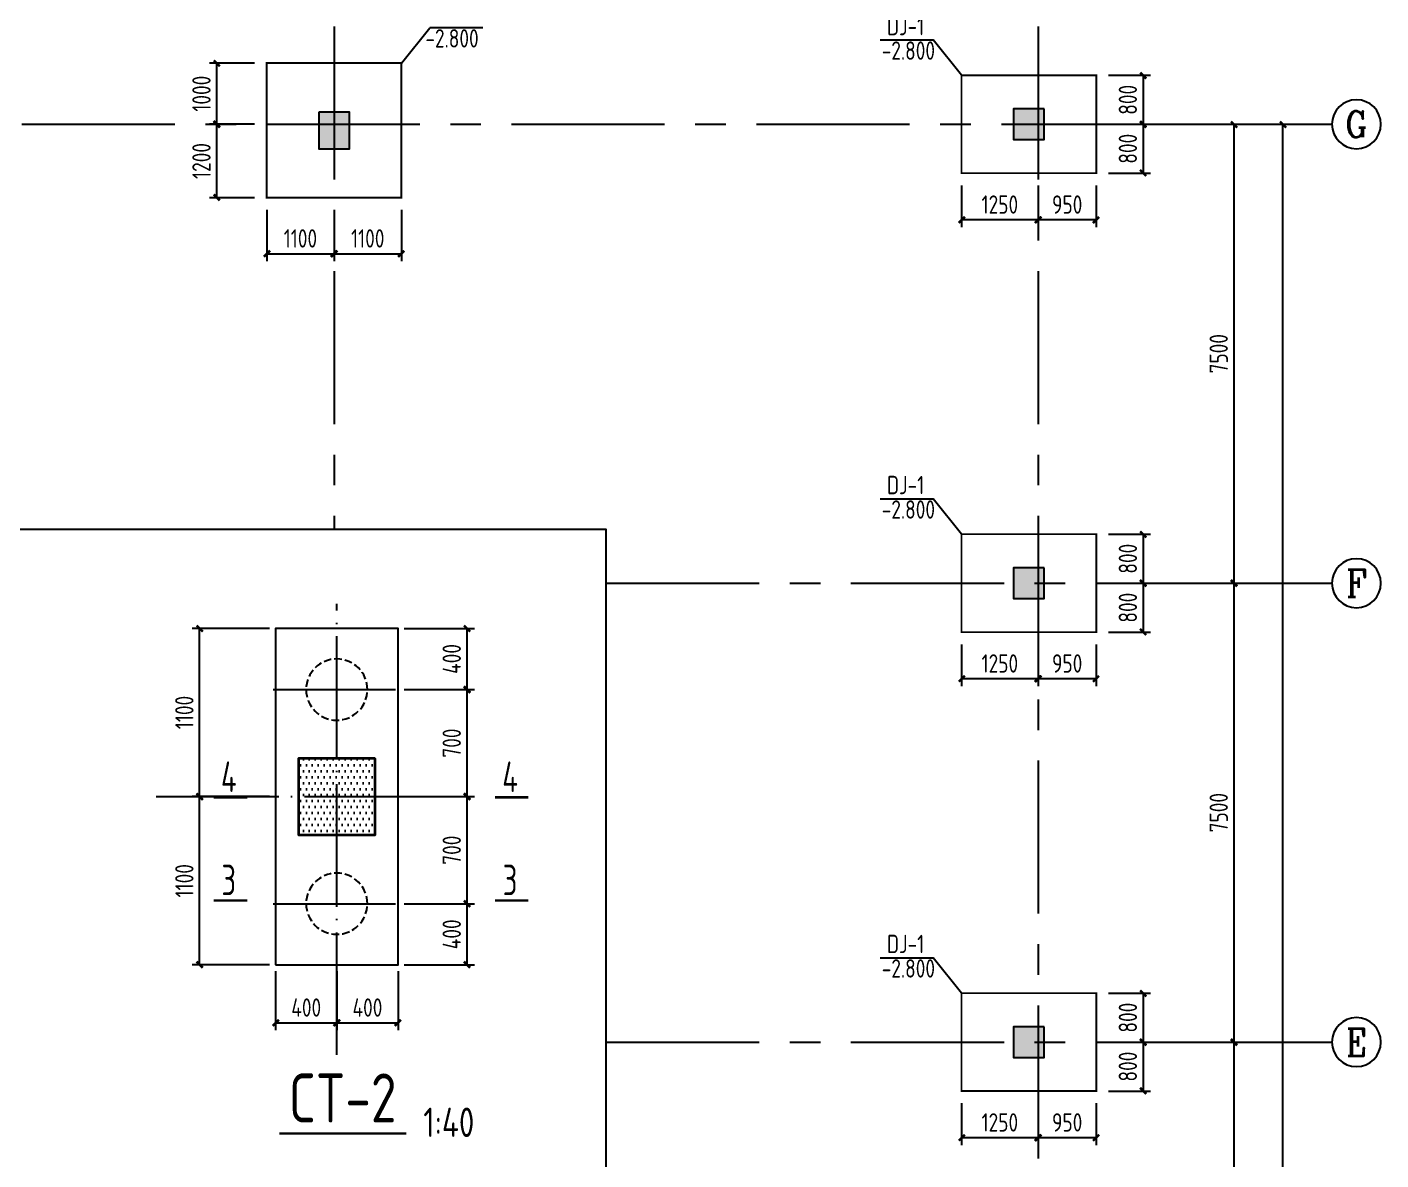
# Model space of a CAD drawing. Header units: millimetres. Extents: x 865490 to 879904, y 39442 to 44891.
# Drawn here: x 867984 to 868205.1, y 39809.1 to 39994.3 of the extents above; entities that cross this region are included whole.
import ezdxf
from ezdxf.enums import TextEntityAlignment as Align

# ---------------------------------------------------------------- set-up
doc = ezdxf.new("R2010")
doc.units = ezdxf.units.MM
doc.header["$LTSCALE"] = 1000
doc.header["$MEASUREMENT"] = 0
for name, pattern in [('CENTER', [2, 1.25, -0.25, 0.25, -0.25]), ('DASH', [0.35, 0.25, -0.1]), ('DOTE', [2.42, 2, -0.2, 0.02, -0.2])]:
    doc.linetypes.add(name, pattern=pattern)
for name, color, linetype in [('1507', 6, 'Continuous'), ('AXIS', 3, 'Continuous'), ('AXIS_TEXT', 7, 'Continuous'), ('DIM', 7, 'Continuous'), ('DOTE', 1, 'DOTE'), ('M_Prof', 2, 'Continuous'), ('基础', 4, 'Continuous'), ('承台轮廓', 7, 'Continuous'), ('文字', 7, 'Continuous'), ('柱', 2, 'Continuous'), ('柱集中标注', 2, 'Continuous'), ('标注', 7, 'Continuous'), ('檩条', 34, 'Continuous')]:
    doc.layers.add(name, color=color, linetype=linetype)
doc.layers.add('砼柱', color=2, linetype='Continuous', lineweight=35)
doc.styles.add('_TCH_AXIS', font='COMPLEX', dxfattribs={"bigfont": 'GBCBIG'})
doc.styles.add('COMPLEX', font='COMPLEX')
doc.styles.add('GBHZ', font='gbenor.shx', dxfattribs={"width": 0.9, "bigfont": 'gbcbig.shx'})
doc.dimstyles.new('Y100', dxfattribs={"dimscale": 0, "dimtxt": 3, "dimasz": 0.01, "dimexe": 1.2, "dimexo": 2, "dimgap": 1, "dimtad": 1, "dimdec": 0, "dimlfac": 100, "dimzin": 0, "dimdsep": 46, "dimtxsty": 'GBHZ', "dimblk": 'DX', "dimcen": 0.09, "dimdle": 1, "dimclrd": 7, "dimclre": 7, "dimclrt": 7, "dimadec": 0, "dimazin": 0, "dimtfac": 1, "dimtdec": 0, "dimtix": 1, "dimtmove": 2, "dimatfit": 3, "dimldrblk": 'DX', "dimfxl": 0, "dimtolj": 1, "dimtzin": 0, "dimarcsym": 0})
doc.dimstyles.new('Y40', dxfattribs={"dimscale": 0, "dimtxt": 3, "dimasz": 0.01, "dimexe": 1.2, "dimexo": 1, "dimgap": 1, "dimtad": 1, "dimdec": 0, "dimlfac": 40, "dimzin": 0, "dimdsep": 46, "dimtxsty": 'GBHZ', "dimblk1": 'DX', "dimblk2": 'DX', "dimsah": 1, "dimcen": 0.09, "dimdle": 1, "dimadec": 0, "dimazin": 0, "dimtfac": 1, "dimtdec": 0, "dimtix": 1, "dimtmove": 2, "dimatfit": 3, "dimldrblk": 'DX', "dimfxl": 0, "dimtolj": 1, "dimtzin": 0, "dimarcsym": 0})

# ---------------------------------------------------------------- blocks, each defined once
blk = doc.blocks.new('_AXISO')
blk.add_circle((0, 0), 0.5)
at = {"layer": 'AXIS_TEXT', "style": 'COMPLEX', "width": 1.041667}
blk.add_attdef('A', text='', height=0.56, dxfattribs=at).set_placement((-0.25, -0.28), (0.25, -0.28), align=Align.FIT)
blk = doc.blocks.new('DX')
at = {"color": 0, "linetype": 'ByBlock', "const_width": 40}
blk.add_lwpolyline([(-54, -51), (46, 49)], dxfattribs=at)
blk = doc.blocks.new('*D2059')
at = {"layer": 'Defpoints', "color": 0, "transparency": 16777216}
for p in [(868165.15, 39828.37), (868181.15, 39828.37), (868165.15, 39753.37)]:
    blk.add_point(p, dxfattribs=at)
at = {"layer": 'dim', "color": 7, "lineweight": -2, "transparency": 16777216}
for p, q in [((868167.15, 39828.37), (868182.35, 39828.37)), ((868181.15, 39753.38), (868181.15, 39828.36)), ((868167.15, 39753.37), (868182.35, 39753.37))]:
    blk.add_line(p, q, dxfattribs=at)
at = {"layer": 'dim', "color": 7, "lineweight": -2, "transparency": 16777216, "xscale": 0.01, "yscale": 0.01, "zscale": 0.01}
for p, rotation in [((868181.15, 39828.37), 90), ((868181.15, 39753.37), 270)]:
    blk.add_blockref('DX', p, dxfattribs=dict(at, rotation=rotation))
at = {"layer": 'dim', "color": 7, "transparency": 16777216, "insert": (868178.65, 39790.87), "char_height": 3, "attachment_point": 5, "rotation": 90, "style": 'GBHZ'}
blk.add_mtext('\\A1;7500', dxfattribs=at)
blk = doc.blocks.new('*D2060')
at = {"layer": 'Defpoints', "color": 0, "transparency": 16777216}
for p in [(868165.15, 39903.37), (868181.15, 39903.37), (868165.15, 39828.37)]:
    blk.add_point(p, dxfattribs=at)
at = {"layer": 'dim', "color": 7, "lineweight": -2, "transparency": 16777216}
for p, q in [((868167.15, 39903.37), (868182.35, 39903.37)), ((868181.15, 39828.38), (868181.15, 39903.36)), ((868167.15, 39828.37), (868182.35, 39828.37))]:
    blk.add_line(p, q, dxfattribs=at)
at = {"layer": 'dim', "color": 7, "lineweight": -2, "transparency": 16777216, "xscale": 0.01, "yscale": 0.01, "zscale": 0.01}
for p, rotation in [((868181.15, 39903.37), 90), ((868181.15, 39828.37), 270)]:
    blk.add_blockref('DX', p, dxfattribs=dict(at, rotation=rotation))
at = {"layer": 'dim', "color": 7, "transparency": 16777216, "insert": (868178.65, 39865.87), "char_height": 3, "attachment_point": 5, "rotation": 90, "style": 'GBHZ'}
blk.add_mtext('\\A1;7500', dxfattribs=at)
blk = doc.blocks.new('*D2061')
at = {"layer": 'Defpoints', "color": 0, "transparency": 16777216}
for p in [(868165.15, 39978.37), (868181.15, 39978.37), (868165.15, 39903.37)]:
    blk.add_point(p, dxfattribs=at)
at = {"layer": 'dim', "color": 7, "lineweight": -2, "transparency": 16777216}
for p, q in [((868167.15, 39978.37), (868182.35, 39978.37)), ((868181.15, 39903.38), (868181.15, 39978.36)), ((868167.15, 39903.37), (868182.35, 39903.37))]:
    blk.add_line(p, q, dxfattribs=at)
at = {"layer": 'dim', "color": 7, "lineweight": -2, "transparency": 16777216, "xscale": 0.01, "yscale": 0.01, "zscale": 0.01}
for p, rotation in [((868181.15, 39978.37), 90), ((868181.15, 39903.37), 270)]:
    blk.add_blockref('DX', p, dxfattribs=dict(at, rotation=rotation))
at = {"layer": 'dim', "color": 7, "transparency": 16777216, "insert": (868178.65, 39940.87), "char_height": 3, "attachment_point": 5, "rotation": 90, "style": 'GBHZ'}
blk.add_mtext('\\A1;7500', dxfattribs=at)
blk = doc.blocks.new('*D2062')
at = {"layer": 'Defpoints', "color": 0, "transparency": 16777216}
for p in [(868165.15, 39978.37), (868189.15, 39978.37), (868165.15, 39528.37)]:
    blk.add_point(p, dxfattribs=at)
at = {"layer": 'dim', "color": 7, "lineweight": -2, "transparency": 16777216}
for p, q in [((868167.15, 39978.37), (868190.35, 39978.37)), ((868189.15, 39528.38), (868189.15, 39978.36)), ((868167.15, 39528.37), (868190.35, 39528.37))]:
    blk.add_line(p, q, dxfattribs=at)
at = {"layer": 'dim', "color": 7, "lineweight": -2, "transparency": 16777216, "xscale": 0.01, "yscale": 0.01, "zscale": 0.01}
for p, rotation in [((868189.15, 39978.37), 90), ((868189.15, 39528.37), 270)]:
    blk.add_blockref('DX', p, dxfattribs=dict(at, rotation=rotation))
at = {"layer": 'dim', "color": 7, "transparency": 16777216, "insert": (868186.65, 39753.37), "char_height": 3, "attachment_point": 5, "rotation": 90, "style": 'GBHZ'}
blk.add_mtext('\\A1;45000', dxfattribs=at)
blk = doc.blocks.new('*D2029')
at = {"layer": 'Defpoints', "color": 0, "transparency": 16777216}
for p in [(868158.65, 39911.37), (868158.65, 39903.37), (868166.31, 39903.37)]:
    blk.add_point(p, dxfattribs=at)
at = {"layer": '标注', "color": 7, "lineweight": -2, "transparency": 16777216}
for p, q in [((868160.65, 39911.37), (868167.51, 39911.37)), ((868166.31, 39911.36), (868166.31, 39903.38)), ((868160.65, 39903.37), (868167.51, 39903.37))]:
    blk.add_line(p, q, dxfattribs=at)
at = {"layer": '标注', "color": 7, "lineweight": -2, "transparency": 16777216, "xscale": 0.01, "yscale": 0.01, "zscale": 0.01}
for p, rotation in [((868166.31, 39911.37), 90), ((868166.31, 39903.37), 270)]:
    blk.add_blockref('DX', p, dxfattribs=dict(at, rotation=rotation))
at = {"layer": '标注', "color": 7, "transparency": 16777216, "insert": (868163.81, 39907.37), "char_height": 3, "attachment_point": 5, "rotation": 90, "style": 'GBHZ'}
blk.add_mtext('\\A1;800', dxfattribs=at)
blk = doc.blocks.new('*D2030')
at = {"layer": 'Defpoints', "color": 0, "transparency": 16777216}
for p in [(868158.65, 39903.37), (868158.65, 39895.37), (868166.31, 39895.37)]:
    blk.add_point(p, dxfattribs=at)
at = {"layer": '标注', "color": 7, "lineweight": -2, "transparency": 16777216}
for p, q in [((868160.65, 39903.37), (868167.51, 39903.37)), ((868166.31, 39903.36), (868166.31, 39895.38)), ((868160.65, 39895.37), (868167.51, 39895.37))]:
    blk.add_line(p, q, dxfattribs=at)
at = {"layer": '标注', "color": 7, "lineweight": -2, "transparency": 16777216, "xscale": 0.01, "yscale": 0.01, "zscale": 0.01}
for p, rotation in [((868166.31, 39903.37), 90), ((868166.31, 39895.37), 270)]:
    blk.add_blockref('DX', p, dxfattribs=dict(at, rotation=rotation))
at = {"layer": '标注', "color": 7, "transparency": 16777216, "insert": (868163.81, 39899.37), "char_height": 3, "attachment_point": 5, "rotation": 90, "style": 'GBHZ'}
blk.add_mtext('\\A1;800', dxfattribs=at)
blk = doc.blocks.new('*D2031')
at = {"layer": 'Defpoints', "color": 0, "transparency": 16777216}
for p in [(868149.15, 39895.37), (868158.65, 39895.37), (868149.15, 39887.75)]:
    blk.add_point(p, dxfattribs=at)
at = {"layer": '标注', "color": 7, "lineweight": -2, "transparency": 16777216}
for p, q in [((868149.15, 39893.37), (868149.15, 39886.55)), ((868158.65, 39893.37), (868158.65, 39886.55)), ((868158.64, 39887.75), (868149.16, 39887.75))]:
    blk.add_line(p, q, dxfattribs=at)
at = {"layer": '标注', "color": 7, "lineweight": -2, "transparency": 16777216, "xscale": 0.01, "yscale": 0.01, "zscale": 0.01, "rotation": 180}
blk.add_blockref('DX', (868149.15, 39887.75), dxfattribs=at)
at = {"layer": '标注', "color": 7, "lineweight": -2, "transparency": 16777216, "xscale": 0.01, "yscale": 0.01, "zscale": 0.01}
blk.add_blockref('DX', (868158.65, 39887.75), dxfattribs=at)
at = {"layer": '标注', "color": 7, "transparency": 16777216, "insert": (868153.9, 39890.25), "char_height": 3, "attachment_point": 5, "style": 'GBHZ'}
blk.add_mtext('\\A1;950', dxfattribs=at)
blk = doc.blocks.new('*D2032')
at = {"layer": 'Defpoints', "color": 0, "transparency": 16777216}
for p in [(868136.65, 39895.37), (868149.15, 39895.37), (868136.65, 39887.75)]:
    blk.add_point(p, dxfattribs=at)
at = {"layer": '标注', "color": 7, "lineweight": -2, "transparency": 16777216}
for p, q in [((868136.65, 39893.37), (868136.65, 39886.55)), ((868149.15, 39893.37), (868149.15, 39886.55)), ((868149.14, 39887.75), (868136.66, 39887.75))]:
    blk.add_line(p, q, dxfattribs=at)
at = {"layer": '标注', "color": 7, "lineweight": -2, "transparency": 16777216, "xscale": 0.01, "yscale": 0.01, "zscale": 0.01, "rotation": 180}
blk.add_blockref('DX', (868136.65, 39887.75), dxfattribs=at)
at = {"layer": '标注', "color": 7, "lineweight": -2, "transparency": 16777216, "xscale": 0.01, "yscale": 0.01, "zscale": 0.01}
blk.add_blockref('DX', (868149.15, 39887.75), dxfattribs=at)
at = {"layer": '标注', "color": 7, "transparency": 16777216, "insert": (868142.9, 39890.25), "char_height": 3, "attachment_point": 5, "style": 'GBHZ'}
blk.add_mtext('\\A1;1250', dxfattribs=at)
blk = doc.blocks.new('*D2033')
at = {"layer": 'Defpoints', "color": 0, "transparency": 16777216}
for p in [(868158.65, 39986.37), (868158.65, 39978.37), (868166.31, 39978.37)]:
    blk.add_point(p, dxfattribs=at)
at = {"layer": '标注', "color": 7, "lineweight": -2, "transparency": 16777216}
for p, q in [((868160.65, 39986.37), (868167.51, 39986.37)), ((868166.31, 39986.36), (868166.31, 39978.38)), ((868160.65, 39978.37), (868167.51, 39978.37))]:
    blk.add_line(p, q, dxfattribs=at)
at = {"layer": '标注', "color": 7, "lineweight": -2, "transparency": 16777216, "xscale": 0.01, "yscale": 0.01, "zscale": 0.01}
for p, rotation in [((868166.31, 39986.37), 90), ((868166.31, 39978.37), 270)]:
    blk.add_blockref('DX', p, dxfattribs=dict(at, rotation=rotation))
at = {"layer": '标注', "color": 7, "transparency": 16777216, "insert": (868163.81, 39982.37), "char_height": 3, "attachment_point": 5, "rotation": 90, "style": 'GBHZ'}
blk.add_mtext('\\A1;800', dxfattribs=at)
blk = doc.blocks.new('*D2034')
at = {"layer": 'Defpoints', "color": 0, "transparency": 16777216}
for p in [(868158.65, 39978.37), (868158.65, 39970.37), (868166.31, 39970.37)]:
    blk.add_point(p, dxfattribs=at)
at = {"layer": '标注', "color": 7, "lineweight": -2, "transparency": 16777216}
for p, q in [((868160.65, 39978.37), (868167.51, 39978.37)), ((868166.31, 39978.36), (868166.31, 39970.38)), ((868160.65, 39970.37), (868167.51, 39970.37))]:
    blk.add_line(p, q, dxfattribs=at)
at = {"layer": '标注', "color": 7, "lineweight": -2, "transparency": 16777216, "xscale": 0.01, "yscale": 0.01, "zscale": 0.01}
for p, rotation in [((868166.31, 39978.37), 90), ((868166.31, 39970.37), 270)]:
    blk.add_blockref('DX', p, dxfattribs=dict(at, rotation=rotation))
at = {"layer": '标注', "color": 7, "transparency": 16777216, "insert": (868163.81, 39974.37), "char_height": 3, "attachment_point": 5, "rotation": 90, "style": 'GBHZ'}
blk.add_mtext('\\A1;800', dxfattribs=at)
blk = doc.blocks.new('*D2035')
at = {"layer": 'Defpoints', "color": 0, "transparency": 16777216}
for p in [(868149.15, 39970.37), (868158.65, 39970.37), (868149.15, 39962.75)]:
    blk.add_point(p, dxfattribs=at)
at = {"layer": '标注', "color": 7, "lineweight": -2, "transparency": 16777216}
for p, q in [((868149.15, 39968.37), (868149.15, 39961.55)), ((868158.65, 39968.37), (868158.65, 39961.55)), ((868158.64, 39962.75), (868149.16, 39962.75))]:
    blk.add_line(p, q, dxfattribs=at)
at = {"layer": '标注', "color": 7, "lineweight": -2, "transparency": 16777216, "xscale": 0.01, "yscale": 0.01, "zscale": 0.01, "rotation": 180}
blk.add_blockref('DX', (868149.15, 39962.75), dxfattribs=at)
at = {"layer": '标注', "color": 7, "lineweight": -2, "transparency": 16777216, "xscale": 0.01, "yscale": 0.01, "zscale": 0.01}
blk.add_blockref('DX', (868158.65, 39962.75), dxfattribs=at)
at = {"layer": '标注', "color": 7, "transparency": 16777216, "insert": (868153.9, 39965.25), "char_height": 3, "attachment_point": 5, "style": 'GBHZ'}
blk.add_mtext('\\A1;950', dxfattribs=at)
blk = doc.blocks.new('*D2036')
at = {"layer": 'Defpoints', "color": 0, "transparency": 16777216}
for p in [(868136.65, 39970.37), (868149.15, 39970.37), (868136.65, 39962.75)]:
    blk.add_point(p, dxfattribs=at)
at = {"layer": '标注', "color": 7, "lineweight": -2, "transparency": 16777216}
for p, q in [((868136.65, 39968.37), (868136.65, 39961.55)), ((868149.15, 39968.37), (868149.15, 39961.55)), ((868149.14, 39962.75), (868136.66, 39962.75))]:
    blk.add_line(p, q, dxfattribs=at)
at = {"layer": '标注', "color": 7, "lineweight": -2, "transparency": 16777216, "xscale": 0.01, "yscale": 0.01, "zscale": 0.01, "rotation": 180}
blk.add_blockref('DX', (868136.65, 39962.75), dxfattribs=at)
at = {"layer": '标注', "color": 7, "lineweight": -2, "transparency": 16777216, "xscale": 0.01, "yscale": 0.01, "zscale": 0.01}
blk.add_blockref('DX', (868149.15, 39962.75), dxfattribs=at)
at = {"layer": '标注', "color": 7, "transparency": 16777216, "insert": (868142.9, 39965.25), "char_height": 3, "attachment_point": 5, "style": 'GBHZ'}
blk.add_mtext('\\A1;1250', dxfattribs=at)
blk = doc.blocks.new('*D2037')
at = {"layer": 'Defpoints', "color": 0, "transparency": 16777216}
for p in [(868158.65, 39836.37), (868158.65, 39828.37), (868166.31, 39828.37)]:
    blk.add_point(p, dxfattribs=at)
at = {"layer": '标注', "color": 7, "lineweight": -2, "transparency": 16777216}
for p, q in [((868160.65, 39836.37), (868167.51, 39836.37)), ((868166.31, 39836.36), (868166.31, 39828.38)), ((868160.65, 39828.37), (868167.51, 39828.37))]:
    blk.add_line(p, q, dxfattribs=at)
at = {"layer": '标注', "color": 7, "lineweight": -2, "transparency": 16777216, "xscale": 0.01, "yscale": 0.01, "zscale": 0.01}
for p, rotation in [((868166.31, 39836.37), 90), ((868166.31, 39828.37), 270)]:
    blk.add_blockref('DX', p, dxfattribs=dict(at, rotation=rotation))
at = {"layer": '标注', "color": 7, "transparency": 16777216, "insert": (868163.81, 39832.37), "char_height": 3, "attachment_point": 5, "rotation": 90, "style": 'GBHZ'}
blk.add_mtext('\\A1;800', dxfattribs=at)
blk = doc.blocks.new('*D2038')
at = {"layer": 'Defpoints', "color": 0, "transparency": 16777216}
for p in [(868158.65, 39828.37), (868158.65, 39820.37), (868166.31, 39820.37)]:
    blk.add_point(p, dxfattribs=at)
at = {"layer": '标注', "color": 7, "lineweight": -2, "transparency": 16777216}
for p, q in [((868160.65, 39828.37), (868167.51, 39828.37)), ((868166.31, 39828.36), (868166.31, 39820.38)), ((868160.65, 39820.37), (868167.51, 39820.37))]:
    blk.add_line(p, q, dxfattribs=at)
at = {"layer": '标注', "color": 7, "lineweight": -2, "transparency": 16777216, "xscale": 0.01, "yscale": 0.01, "zscale": 0.01}
for p, rotation in [((868166.31, 39828.37), 90), ((868166.31, 39820.37), 270)]:
    blk.add_blockref('DX', p, dxfattribs=dict(at, rotation=rotation))
at = {"layer": '标注', "color": 7, "transparency": 16777216, "insert": (868163.81, 39824.37), "char_height": 3, "attachment_point": 5, "rotation": 90, "style": 'GBHZ'}
blk.add_mtext('\\A1;800', dxfattribs=at)
blk = doc.blocks.new('*D2039')
at = {"layer": 'Defpoints', "color": 0, "transparency": 16777216}
for p in [(868149.15, 39820.37), (868158.65, 39820.37), (868149.15, 39812.75)]:
    blk.add_point(p, dxfattribs=at)
at = {"layer": '标注', "color": 7, "lineweight": -2, "transparency": 16777216}
for p, q in [((868149.15, 39818.37), (868149.15, 39811.55)), ((868158.65, 39818.37), (868158.65, 39811.55)), ((868158.64, 39812.75), (868149.16, 39812.75))]:
    blk.add_line(p, q, dxfattribs=at)
at = {"layer": '标注', "color": 7, "lineweight": -2, "transparency": 16777216, "xscale": 0.01, "yscale": 0.01, "zscale": 0.01, "rotation": 180}
blk.add_blockref('DX', (868149.15, 39812.75), dxfattribs=at)
at = {"layer": '标注', "color": 7, "lineweight": -2, "transparency": 16777216, "xscale": 0.01, "yscale": 0.01, "zscale": 0.01}
blk.add_blockref('DX', (868158.65, 39812.75), dxfattribs=at)
at = {"layer": '标注', "color": 7, "transparency": 16777216, "insert": (868153.9, 39815.25), "char_height": 3, "attachment_point": 5, "style": 'GBHZ'}
blk.add_mtext('\\A1;950', dxfattribs=at)
blk = doc.blocks.new('*D2040')
at = {"layer": 'Defpoints', "color": 0, "transparency": 16777216}
for p in [(868136.65, 39820.37), (868149.15, 39820.37), (868136.65, 39812.75)]:
    blk.add_point(p, dxfattribs=at)
at = {"layer": '标注', "color": 7, "lineweight": -2, "transparency": 16777216}
for p, q in [((868136.65, 39818.37), (868136.65, 39811.55)), ((868149.15, 39818.37), (868149.15, 39811.55)), ((868149.14, 39812.75), (868136.66, 39812.75))]:
    blk.add_line(p, q, dxfattribs=at)
at = {"layer": '标注', "color": 7, "lineweight": -2, "transparency": 16777216, "xscale": 0.01, "yscale": 0.01, "zscale": 0.01, "rotation": 180}
blk.add_blockref('DX', (868136.65, 39812.75), dxfattribs=at)
at = {"layer": '标注', "color": 7, "lineweight": -2, "transparency": 16777216, "xscale": 0.01, "yscale": 0.01, "zscale": 0.01}
blk.add_blockref('DX', (868149.15, 39812.75), dxfattribs=at)
at = {"layer": '标注', "color": 7, "transparency": 16777216, "insert": (868142.9, 39815.25), "char_height": 3, "attachment_point": 5, "style": 'GBHZ'}
blk.add_mtext('\\A1;1250', dxfattribs=at)
blk = doc.blocks.new('*D2001')
at = {"layer": 'Defpoints', "color": 0, "transparency": 16777216}
for p in [(868023.15, 39966.37), (868034.15, 39966.37), (868034.15, 39957.21)]:
    blk.add_point(p, dxfattribs=at)
at = {"layer": 'M_Prof', "color": 7, "lineweight": -2, "transparency": 16777216}
for p, q in [((868023.15, 39964.37), (868023.15, 39956.01)), ((868034.15, 39964.37), (868034.15, 39956.01)), ((868023.16, 39957.21), (868034.14, 39957.21))]:
    blk.add_line(p, q, dxfattribs=at)
at = {"layer": 'M_Prof', "color": 7, "lineweight": -2, "transparency": 16777216, "xscale": 0.01, "yscale": 0.01, "zscale": 0.01, "rotation": 180}
blk.add_blockref('DX', (868023.15, 39957.21), dxfattribs=at)
at = {"layer": 'M_Prof', "color": 7, "lineweight": -2, "transparency": 16777216, "xscale": 0.01, "yscale": 0.01, "zscale": 0.01}
blk.add_blockref('DX', (868034.15, 39957.21), dxfattribs=at)
at = {"layer": 'M_Prof', "color": 7, "transparency": 16777216, "insert": (868028.65, 39959.71), "char_height": 3, "attachment_point": 5, "style": 'GBHZ'}
blk.add_mtext('\\A1;1100', dxfattribs=at)
blk = doc.blocks.new('*D2002')
at = {"layer": 'Defpoints', "color": 0, "transparency": 16777216}
for p in [(868034.15, 39966.37), (868045.15, 39966.37), (868045.15, 39957.21)]:
    blk.add_point(p, dxfattribs=at)
at = {"layer": 'M_Prof', "color": 7, "lineweight": -2, "transparency": 16777216}
for p, q in [((868034.15, 39964.37), (868034.15, 39956.01)), ((868045.15, 39964.37), (868045.15, 39956.01)), ((868034.16, 39957.21), (868045.14, 39957.21))]:
    blk.add_line(p, q, dxfattribs=at)
at = {"layer": 'M_Prof', "color": 7, "lineweight": -2, "transparency": 16777216, "xscale": 0.01, "yscale": 0.01, "zscale": 0.01, "rotation": 180}
blk.add_blockref('DX', (868034.15, 39957.21), dxfattribs=at)
at = {"layer": 'M_Prof', "color": 7, "lineweight": -2, "transparency": 16777216, "xscale": 0.01, "yscale": 0.01, "zscale": 0.01}
blk.add_blockref('DX', (868045.15, 39957.21), dxfattribs=at)
at = {"layer": 'M_Prof', "color": 7, "transparency": 16777216, "insert": (868039.65, 39959.71), "char_height": 3, "attachment_point": 5, "style": 'GBHZ'}
blk.add_mtext('\\A1;1100', dxfattribs=at)
blk = doc.blocks.new('*D2003')
at = {"layer": 'Defpoints', "color": 0, "transparency": 16777216}
for p in [(868014.99, 39978.37), (868023.15, 39978.37), (868023.15, 39966.37)]:
    blk.add_point(p, dxfattribs=at)
at = {"layer": 'M_Prof', "color": 7, "lineweight": -2, "transparency": 16777216}
for p, q in [((868021.15, 39978.37), (868013.79, 39978.37)), ((868014.99, 39966.38), (868014.99, 39978.36)), ((868021.15, 39966.37), (868013.79, 39966.37))]:
    blk.add_line(p, q, dxfattribs=at)
at = {"layer": 'M_Prof', "color": 7, "lineweight": -2, "transparency": 16777216, "xscale": 0.01, "yscale": 0.01, "zscale": 0.01}
for p, rotation in [((868014.99, 39978.37), 90), ((868014.99, 39966.37), 270)]:
    blk.add_blockref('DX', p, dxfattribs=dict(at, rotation=rotation))
at = {"layer": 'M_Prof', "color": 7, "transparency": 16777216, "insert": (868012.49, 39972.37), "char_height": 3, "attachment_point": 5, "rotation": 90, "style": 'GBHZ'}
blk.add_mtext('\\A1;1200', dxfattribs=at)
blk = doc.blocks.new('*D2004')
at = {"layer": 'Defpoints', "color": 0, "transparency": 16777216}
for p in [(868014.99, 39988.37), (868023.15, 39988.37), (868023.15, 39978.37)]:
    blk.add_point(p, dxfattribs=at)
at = {"layer": 'M_Prof', "color": 7, "lineweight": -2, "transparency": 16777216}
for p, q in [((868021.15, 39988.37), (868013.79, 39988.37)), ((868014.99, 39978.38), (868014.99, 39988.36)), ((868021.15, 39978.37), (868013.79, 39978.37))]:
    blk.add_line(p, q, dxfattribs=at)
at = {"layer": 'M_Prof', "color": 7, "lineweight": -2, "transparency": 16777216, "xscale": 0.01, "yscale": 0.01, "zscale": 0.01}
for p, rotation in [((868014.99, 39988.37), 90), ((868014.99, 39978.37), 270)]:
    blk.add_blockref('DX', p, dxfattribs=dict(at, rotation=rotation))
at = {"layer": 'M_Prof', "color": 7, "transparency": 16777216, "insert": (868012.49, 39983.37), "char_height": 3, "attachment_point": 5, "rotation": 90, "style": 'GBHZ'}
blk.add_mtext('\\A1;1000', dxfattribs=at)
blk = doc.blocks.new('*D2441')
at = {"layer": 'Defpoints', "color": 0, "transparency": 16777216}
for p in [(868012.19, 39868.49), (868024.6, 39868.49), (868024.6, 39840.99)]:
    blk.add_point(p, dxfattribs=at)
at = {"layer": 'dim', "color": 0, "lineweight": -2, "transparency": 16777216}
for p, q in [((868023.6, 39868.49), (868010.99, 39868.49)), ((868012.19, 39841), (868012.19, 39868.48)), ((868023.6, 39840.99), (868010.99, 39840.99))]:
    blk.add_line(p, q, dxfattribs=at)
at = {"layer": 'dim', "color": 0, "lineweight": -2, "transparency": 16777216, "xscale": 0.01, "yscale": 0.01, "zscale": 0.01}
for p, rotation in [((868012.19, 39868.49), 90), ((868012.19, 39840.99), 270)]:
    blk.add_blockref('DX', p, dxfattribs=dict(at, rotation=rotation))
at = {"layer": 'dim', "color": 0, "transparency": 16777216, "insert": (868009.69, 39854.74), "char_height": 3, "attachment_point": 5, "rotation": 90, "style": 'GBHZ'}
blk.add_mtext('\\A1;1100', dxfattribs=at)
blk = doc.blocks.new('*D2442')
at = {"layer": 'Defpoints', "color": 0, "transparency": 16777216}
for p in [(868012.19, 39895.99), (868024.6, 39895.99), (868024.6, 39868.49)]:
    blk.add_point(p, dxfattribs=at)
at = {"layer": 'dim', "color": 0, "lineweight": -2, "transparency": 16777216}
for p, q in [((868023.6, 39895.99), (868010.99, 39895.99)), ((868012.19, 39868.5), (868012.19, 39895.98)), ((868023.6, 39868.49), (868010.99, 39868.49))]:
    blk.add_line(p, q, dxfattribs=at)
at = {"layer": 'dim', "color": 0, "lineweight": -2, "transparency": 16777216, "xscale": 0.01, "yscale": 0.01, "zscale": 0.01}
for p, rotation in [((868012.19, 39895.99), 90), ((868012.19, 39868.49), 270)]:
    blk.add_blockref('DX', p, dxfattribs=dict(at, rotation=rotation))
at = {"layer": 'dim', "color": 0, "transparency": 16777216, "insert": (868009.69, 39882.24), "char_height": 3, "attachment_point": 5, "rotation": 90, "style": 'GBHZ'}
blk.add_mtext('\\A1;1100', dxfattribs=at)
blk = doc.blocks.new('*D2443')
at = {"layer": 'Defpoints', "color": 0, "transparency": 16777216}
for p in [(868024.6, 39840.99), (868034.6, 39840.99), (868034.6, 39831.52)]:
    blk.add_point(p, dxfattribs=at)
at = {"layer": 'dim', "color": 0, "lineweight": -2, "transparency": 16777216}
for p, q in [((868024.6, 39839.99), (868024.6, 39830.32)), ((868034.6, 39839.99), (868034.6, 39830.32)), ((868024.61, 39831.52), (868034.59, 39831.52))]:
    blk.add_line(p, q, dxfattribs=at)
at = {"layer": 'dim', "color": 0, "lineweight": -2, "transparency": 16777216, "xscale": 0.01, "yscale": 0.01, "zscale": 0.01, "rotation": 180}
blk.add_blockref('DX', (868024.6, 39831.52), dxfattribs=at)
at = {"layer": 'dim', "color": 0, "lineweight": -2, "transparency": 16777216, "xscale": 0.01, "yscale": 0.01, "zscale": 0.01}
blk.add_blockref('DX', (868034.6, 39831.52), dxfattribs=at)
at = {"layer": 'dim', "color": 0, "transparency": 16777216, "insert": (868029.6, 39834.02), "char_height": 3, "attachment_point": 5, "style": 'GBHZ'}
blk.add_mtext('\\A1;400', dxfattribs=at)
blk = doc.blocks.new('*D2444')
at = {"layer": 'Defpoints', "color": 0, "transparency": 16777216}
for p in [(868034.6, 39840.99), (868044.6, 39840.99), (868044.6, 39831.52)]:
    blk.add_point(p, dxfattribs=at)
at = {"layer": 'dim', "color": 0, "lineweight": -2, "transparency": 16777216}
for p, q in [((868034.6, 39839.99), (868034.6, 39830.32)), ((868044.6, 39839.99), (868044.6, 39830.32)), ((868034.61, 39831.52), (868044.59, 39831.52))]:
    blk.add_line(p, q, dxfattribs=at)
at = {"layer": 'dim', "color": 0, "lineweight": -2, "transparency": 16777216, "xscale": 0.01, "yscale": 0.01, "zscale": 0.01, "rotation": 180}
blk.add_blockref('DX', (868034.6, 39831.52), dxfattribs=at)
at = {"layer": 'dim', "color": 0, "lineweight": -2, "transparency": 16777216, "xscale": 0.01, "yscale": 0.01, "zscale": 0.01}
blk.add_blockref('DX', (868044.6, 39831.52), dxfattribs=at)
at = {"layer": 'dim', "color": 0, "transparency": 16777216, "insert": (868039.6, 39834.02), "char_height": 3, "attachment_point": 5, "style": 'GBHZ'}
blk.add_mtext('\\A1;400', dxfattribs=at)
blk = doc.blocks.new('*D2445')
at = {"layer": 'Defpoints', "color": 0, "transparency": 16777216}
for p in [(868044.6, 39850.99), (868055.87, 39850.99), (868044.6, 39840.99)]:
    blk.add_point(p, dxfattribs=at)
at = {"layer": 'dim', "color": 0, "lineweight": -2, "transparency": 16777216}
for p, q in [((868045.6, 39850.99), (868057.07, 39850.99)), ((868055.87, 39841), (868055.87, 39850.98)), ((868045.6, 39840.99), (868057.07, 39840.99))]:
    blk.add_line(p, q, dxfattribs=at)
at = {"layer": 'dim', "color": 0, "lineweight": -2, "transparency": 16777216, "xscale": 0.01, "yscale": 0.01, "zscale": 0.01}
for p, rotation in [((868055.87, 39850.99), 90), ((868055.87, 39840.99), 270)]:
    blk.add_blockref('DX', p, dxfattribs=dict(at, rotation=rotation))
at = {"layer": 'dim', "color": 0, "transparency": 16777216, "insert": (868053.37, 39845.99), "char_height": 3, "attachment_point": 5, "rotation": 90, "style": 'GBHZ'}
blk.add_mtext('\\A1;400', dxfattribs=at)
blk = doc.blocks.new('*D2446')
at = {"layer": 'Defpoints', "color": 0, "transparency": 16777216}
for p in [(868044.6, 39868.49), (868055.87, 39868.49), (868044.6, 39850.99)]:
    blk.add_point(p, dxfattribs=at)
at = {"layer": 'dim', "color": 0, "lineweight": -2, "transparency": 16777216}
for p, q in [((868045.6, 39868.49), (868057.07, 39868.49)), ((868055.87, 39851), (868055.87, 39868.48)), ((868045.6, 39850.99), (868057.07, 39850.99))]:
    blk.add_line(p, q, dxfattribs=at)
at = {"layer": 'dim', "color": 0, "lineweight": -2, "transparency": 16777216, "xscale": 0.01, "yscale": 0.01, "zscale": 0.01}
for p, rotation in [((868055.87, 39868.49), 90), ((868055.87, 39850.99), 270)]:
    blk.add_blockref('DX', p, dxfattribs=dict(at, rotation=rotation))
at = {"layer": 'dim', "color": 0, "transparency": 16777216, "insert": (868053.37, 39859.74), "char_height": 3, "attachment_point": 5, "rotation": 90, "style": 'GBHZ'}
blk.add_mtext('\\A1;700', dxfattribs=at)
blk = doc.blocks.new('*D2447')
at = {"layer": 'Defpoints', "color": 0, "transparency": 16777216}
for p in [(868044.6, 39885.99), (868055.87, 39885.99), (868044.6, 39868.49)]:
    blk.add_point(p, dxfattribs=at)
at = {"layer": 'dim', "color": 0, "lineweight": -2, "transparency": 16777216}
for p, q in [((868045.6, 39885.99), (868057.07, 39885.99)), ((868055.87, 39868.5), (868055.87, 39885.98)), ((868045.6, 39868.49), (868057.07, 39868.49))]:
    blk.add_line(p, q, dxfattribs=at)
at = {"layer": 'dim', "color": 0, "lineweight": -2, "transparency": 16777216, "xscale": 0.01, "yscale": 0.01, "zscale": 0.01}
for p, rotation in [((868055.87, 39885.99), 90), ((868055.87, 39868.49), 270)]:
    blk.add_blockref('DX', p, dxfattribs=dict(at, rotation=rotation))
at = {"layer": 'dim', "color": 0, "transparency": 16777216, "insert": (868053.37, 39877.24), "char_height": 3, "attachment_point": 5, "rotation": 90, "style": 'GBHZ'}
blk.add_mtext('\\A1;700', dxfattribs=at)
blk = doc.blocks.new('*D2448')
at = {"layer": 'Defpoints', "color": 0, "transparency": 16777216}
for p in [(868044.6, 39895.99), (868055.87, 39895.99), (868044.6, 39885.99)]:
    blk.add_point(p, dxfattribs=at)
at = {"layer": 'dim', "color": 0, "lineweight": -2, "transparency": 16777216}
for p, q in [((868045.6, 39895.99), (868057.07, 39895.99)), ((868055.87, 39886), (868055.87, 39895.98)), ((868045.6, 39885.99), (868057.07, 39885.99))]:
    blk.add_line(p, q, dxfattribs=at)
at = {"layer": 'dim', "color": 0, "lineweight": -2, "transparency": 16777216, "xscale": 0.01, "yscale": 0.01, "zscale": 0.01}
for p, rotation in [((868055.87, 39895.99), 90), ((868055.87, 39885.99), 270)]:
    blk.add_blockref('DX', p, dxfattribs=dict(at, rotation=rotation))
at = {"layer": 'dim', "color": 0, "transparency": 16777216, "insert": (868053.37, 39890.99), "char_height": 3, "attachment_point": 5, "rotation": 90, "style": 'GBHZ'}
blk.add_mtext('\\A1;400', dxfattribs=at)

msp = doc.modelspace()

# ---------------------------------------------------------------- hatches: boundary and pattern name
at = {"layer": '砼柱'}
h = msp.add_hatch(dxfattribs=at)
h.set_pattern_fill('DOTS', color=256, scale=15.625, style=0)
h.set_pattern_definition([(0, (568446.1203, 143435.1622), (0.48828125, 0.9765625), [0, -0.9765625])])
h.paths.add_polyline_path([(868040.852, 39874.735), (868028.352, 39874.735), (868028.352, 39862.235), (868040.852, 39862.235)])

# ---------------------------------------------------------------- linework, layer by layer
at = {"layer": '1507', "linetype": 'DASH', "ltscale": 0.005}
for points in [[(868039.585, 39885.985, 1), (868029.585, 39885.985, 1)], [(868039.585, 39850.985, 1), (868029.585, 39850.985, 1)]]:
    msp.add_lwpolyline(points, format="xyb", close=True, dxfattribs=at)
at = {"layer": 'AXIS', "color": 0}
for p, q in [((868165.146, 39978.37), (868197.146, 39978.37)), ((868165.146, 39903.37), (868197.146, 39903.37)), ((868165.146, 39828.37), (868197.146, 39828.37))]:
    msp.add_line(p, q, dxfattribs=at)
at = {"layer": 'DOTE', "linetype": 'CENTER', "ltscale": 0.02}
for p, q in [((868034.146, 39994.37), (868034.146, 39912.122)), ((868149.146, 39994.37), (868149.146, 39512.37)), ((867663.146, 39978.37), (868165.146, 39978.37)), ((868078.584, 39903.37), (868165.146, 39903.37)), ((868078.584, 39828.37), (868165.146, 39828.37))]:
    msp.add_line(p, q, dxfattribs=at)
at = {"layer": 'DOTE', "linetype": 'DOTE', "ltscale": 0.01}
for p, q in [((868034.602, 39826.301), (868034.602, 39899.985)), ((868024.194, 39885.985), (868052.624, 39885.985)), ((868005.102, 39868.485), (868048.602, 39868.485)), ((868024.194, 39850.985), (868052.624, 39850.985))]:
    msp.add_line(p, q, dxfattribs=at)
at = {"layer": '基础', "color": 3, "const_width": 0.3}
for points in [[(868023.146, 39966.37), (868045.146, 39966.37), (868045.146, 39988.37), (868023.146, 39988.37)], [(868158.646, 39970.37), (868158.646, 39986.37), (868136.646, 39986.37), (868136.646, 39970.37)], [(868158.646, 39895.37), (868158.646, 39911.37), (868136.646, 39911.37), (868136.646, 39895.37)], [(868158.646, 39820.37), (868158.646, 39836.37), (868136.646, 39836.37), (868136.646, 39820.37)]]:
    msp.add_lwpolyline(points, close=True, dxfattribs=at)
at = {"layer": '承台轮廓'}
for points in [[(867977.817, 39583.303), (868078.584, 39583.303), (868078.584, 39912.122), (867977.817, 39912.122)], [(868024.602, 39840.985), (868044.602, 39840.985), (868044.602, 39895.985), (868024.602, 39895.985)]]:
    msp.add_lwpolyline(points, close=True, dxfattribs=at)
at = {"layer": '文字', "color": 0, "const_width": 0.4}
for points in [[(868014.472, 39868.374), (868019.955, 39868.374)], [(868060.42, 39868.374), (868065.903, 39868.374)], [(868014.472, 39851.512), (868019.955, 39851.512)], [(868060.42, 39851.512), (868065.903, 39851.512)]]:
    msp.add_lwpolyline(points, dxfattribs=at)
at = {"layer": '文字', "color": 6, "const_width": 0.4}
msp.add_lwpolyline([(868025.2, 39813.45), (868045.972, 39813.45)], dxfattribs=at)
at = {"layer": '柱'}
for points in [[(868031.646, 39980.37), (868031.646, 39974.37), (868036.646, 39974.37), (868036.646, 39980.37)], [(868150.146, 39980.87), (868145.146, 39980.87), (868145.146, 39975.87), (868150.146, 39975.87)], [(868150.146, 39905.87), (868145.146, 39905.87), (868145.146, 39900.87), (868150.146, 39900.87)], [(868150.146, 39830.87), (868145.146, 39830.87), (868145.146, 39825.87), (868150.146, 39825.87)]]:
    msp.add_lwpolyline(points, close=True, dxfattribs=at)
for points in [[(868031.646, 39980.37), (868036.646, 39980.37), (868031.646, 39974.37), (868036.646, 39974.37)], [(868150.146, 39980.87), (868150.146, 39975.87), (868145.146, 39980.87), (868145.146, 39975.87)], [(868150.146, 39905.87), (868150.146, 39900.87), (868145.146, 39905.87), (868145.146, 39900.87)], [(868150.146, 39830.87), (868150.146, 39825.87), (868145.146, 39830.87), (868145.146, 39825.87)]]:
    msp.add_solid(points, dxfattribs=at)
at = {"layer": '檩条'}
for p, q in [((868045.146, 39988.37), (868049.782, 39994.143)), ((868058.457, 39994.143), (868049.782, 39994.143)), ((868123.335, 39992.143), (868132.011, 39992.143)), ((868136.646, 39986.37), (868132.011, 39992.143)), ((868123.335, 39917.143), (868132.011, 39917.143)), ((868136.646, 39911.37), (868132.011, 39917.143)), ((868123.335, 39842.143), (868132.011, 39842.143)), ((868136.646, 39836.37), (868132.011, 39842.143))]:
    msp.add_line(p, q, dxfattribs=at)
at = {"layer": '砼柱'}
msp.add_lwpolyline([(868040.852, 39874.735), (868028.352, 39874.735), (868028.352, 39862.235), (868040.852, 39862.235), (868040.852, 39874.735, 1000)], format="xyb", dxfattribs=at)

# ---------------------------------------------------------------- block references
at = {"layer": 'AXIS', "color": 0}
ref = msp.add_blockref('_AXISO', (868201.146, 39978.37), dxfattribs=dict(at, xscale=-8, yscale=8, zscale=8))
ref.add_attrib('A', 'G', dxfattribs={"layer": 'AXIS_TEXT', "color": 0, "height": 4.252, "style": '_TCH_AXIS'}).set_placement((868199.324, 39976.244), (868202.968, 39976.244), align=Align.FIT)
ref = msp.add_blockref('_AXISO', (868201.146, 39903.37), dxfattribs=dict(at, xscale=-8, yscale=8, zscale=8))
ref.add_attrib('A', 'F', dxfattribs={"layer": 'AXIS_TEXT', "color": 0, "height": 4.454, "style": '_TCH_AXIS'}).set_placement((868199.449, 39901.143), (868202.843, 39901.143), align=Align.FIT)
ref = msp.add_blockref('_AXISO', (868201.146, 39828.37), dxfattribs=dict(at, xscale=-8, yscale=8, zscale=8))
ref.add_attrib('A', 'E', dxfattribs={"layer": 'AXIS_TEXT', "color": 0, "height": 4.454, "style": '_TCH_AXIS'}).set_placement((868199.449, 39826.143), (868202.843, 39826.143), align=Align.FIT)

# ---------------------------------------------------------------- texts
at = {"layer": '文字', "color": 0, "style": 'GBHZ', "width": 0.8}
for s, p in [('4', (868016.952, 39871.747)), ('4', (868062.9, 39871.747)), ('3', (868016.952, 39854.885)), ('3', (868062.9, 39854.885))]:
    msp.add_text(s, height=5, dxfattribs=at).set_placement(p, align=Align.MIDDLE)
at = {"layer": '文字', "color": 6, "style": 'GBHZ', "width": 0.9}
for s, height, p in [('CT-2', 8, (868026.748, 39815.245)), ('1:40', 4.8, (868048.727, 39812.862))]:
    msp.add_text(s, height=height, dxfattribs=at).set_placement(p)
at = {"layer": '柱集中标注', "style": 'GBHZ', "width": 0.9}
for s, p in [('DJ-1', (868124.455, 39992.916)), ('-2.800', (868049.063, 39990.909)), ('-2.800', (868123.607, 39988.909)), ('DJ-1', (868124.455, 39917.916)), ('-2.800', (868123.607, 39913.909)), ('DJ-1', (868124.455, 39842.916)), ('-2.800', (868123.607, 39838.909))]:
    msp.add_text(s, height=3, dxfattribs=at).set_placement(p)

# ---------------------------------------------------------------- dimensions: what is measured, and where the dimension line sits
at = {"layer": 'dim'}
for base, p1, p2, dimstyle, picture, middle in [((868181.146, 39978.37), (868165.146, 39903.37), (868165.146, 39978.37), 'Y100', '*D2061', (868178.646, 39940.87)), ((868189.146, 39978.37), (868165.146, 39528.37), (868165.146, 39978.37), 'Y100', '*D2062', (868186.646, 39753.37)), ((868181.146, 39903.37), (868165.146, 39828.37), (868165.146, 39903.37), 'Y100', '*D2060', (868178.646, 39865.87)), ((868012.19, 39895.985), (868024.602, 39868.485), (868024.602, 39895.985), 'Y40', '*D2442', (868009.69, 39882.235)), ((868055.869, 39895.985), (868044.602, 39885.985), (868044.602, 39895.985), 'Y40', '*D2448', (868053.369, 39890.985)), ((868055.869, 39885.985), (868044.602, 39868.485), (868044.602, 39885.985), 'Y40', '*D2447', (868053.369, 39877.235)), ((868012.19, 39868.485), (868024.602, 39840.985), (868024.602, 39868.485), 'Y40', '*D2441', (868009.69, 39854.735)), ((868055.869, 39868.485), (868044.602, 39850.985), (868044.602, 39868.485), 'Y40', '*D2446', (868053.369, 39859.735)), ((868055.869, 39850.985), (868044.602, 39840.985), (868044.602, 39850.985), 'Y40', '*D2445', (868053.369, 39845.985)), ((868181.146, 39828.37), (868165.146, 39753.37), (868165.146, 39828.37), 'Y100', '*D2059', (868178.646, 39790.87))]:
    dim = msp.add_linear_dim(base=base, p1=p1, p2=p2, angle=90, dimstyle=dimstyle, override={"dimscale": 1}, dxfattribs=at)
    dim.commit()
    dim.dimension.update_dxf_attribs({"geometry": picture, "text_midpoint": middle})
for base, p1, p2, picture, middle in [((868034.602, 39831.524), (868024.602, 39840.985), (868034.602, 39840.985), '*D2443', (868029.602, 39834.024)), ((868044.602, 39831.524), (868034.602, 39840.985), (868044.602, 39840.985), '*D2444', (868039.602, 39834.024))]:
    dim = msp.add_linear_dim(base=base, p1=p1, p2=p2, dimstyle='Y40', override={"dimscale": 1}, dxfattribs=at)
    dim.commit()
    dim.dimension.update_dxf_attribs({"geometry": picture, "text_midpoint": middle})
at = {"layer": 'M_Prof'}
for base, p1, p2, picture, middle in [((868014.994, 39988.37), (868023.146, 39978.37), (868023.146, 39988.37), '*D2004', (868012.494, 39983.37)), ((868014.994, 39978.37), (868023.146, 39966.37), (868023.146, 39978.37), '*D2003', (868012.494, 39972.37))]:
    dim = msp.add_linear_dim(base=base, p1=p1, p2=p2, angle=90, dimstyle='Y100', override={"dimscale": 1, "dimfxl": 50}, dxfattribs=at)
    dim.commit()
    dim.dimension.update_dxf_attribs({"geometry": picture, "text_midpoint": middle})
for base, p1, p2, picture, middle in [((868034.146, 39957.206), (868023.146, 39966.37), (868034.146, 39966.37), '*D2001', (868028.646, 39959.706)), ((868045.146, 39957.206), (868034.146, 39966.37), (868045.146, 39966.37), '*D2002', (868039.646, 39959.706))]:
    dim = msp.add_linear_dim(base=base, p1=p1, p2=p2, dimstyle='Y100', override={"dimscale": 1, "dimfxl": 50}, dxfattribs=at)
    dim.commit()
    dim.dimension.update_dxf_attribs({"geometry": picture, "text_midpoint": middle})
at = {"layer": '标注'}
for base, p1, p2, angle, picture, middle in [((868166.311, 39978.37), (868158.646, 39986.37), (868158.646, 39978.37), 270, '*D2033', (868163.811, 39982.37)), ((868166.311, 39970.37), (868158.646, 39978.37), (868158.646, 39970.37), 270, '*D2034', (868163.811, 39974.37)), ((868136.646, 39962.753), (868149.146, 39970.37), (868136.646, 39970.37), 180, '*D2036', (868142.896, 39965.253)), ((868149.146, 39962.753), (868158.646, 39970.37), (868149.146, 39970.37), 180, '*D2035', (868153.896, 39965.253)), ((868166.311, 39903.37), (868158.646, 39911.37), (868158.646, 39903.37), 270, '*D2029', (868163.811, 39907.37)), ((868166.311, 39895.37), (868158.646, 39903.37), (868158.646, 39895.37), 270, '*D2030', (868163.811, 39899.37)), ((868136.646, 39887.753), (868149.146, 39895.37), (868136.646, 39895.37), 180, '*D2032', (868142.896, 39890.253)), ((868149.146, 39887.753), (868158.646, 39895.37), (868149.146, 39895.37), 180, '*D2031', (868153.896, 39890.253)), ((868166.311, 39828.37), (868158.646, 39836.37), (868158.646, 39828.37), 270, '*D2037', (868163.811, 39832.37)), ((868166.311, 39820.37), (868158.646, 39828.37), (868158.646, 39820.37), 270, '*D2038', (868163.811, 39824.37)), ((868136.646, 39812.753), (868149.146, 39820.37), (868136.646, 39820.37), 180, '*D2040', (868142.896, 39815.253)), ((868149.146, 39812.753), (868158.646, 39820.37), (868149.146, 39820.37), 180, '*D2039', (868153.896, 39815.253))]:
    dim = msp.add_linear_dim(base=base, p1=p1, p2=p2, angle=angle, dimstyle='Y100', override={"dimscale": 1, "dimfxl": 150}, dxfattribs=at)
    dim.commit()
    dim.dimension.update_dxf_attribs({"geometry": picture, "text_midpoint": middle})

doc.saveas('drawing.dxf')
